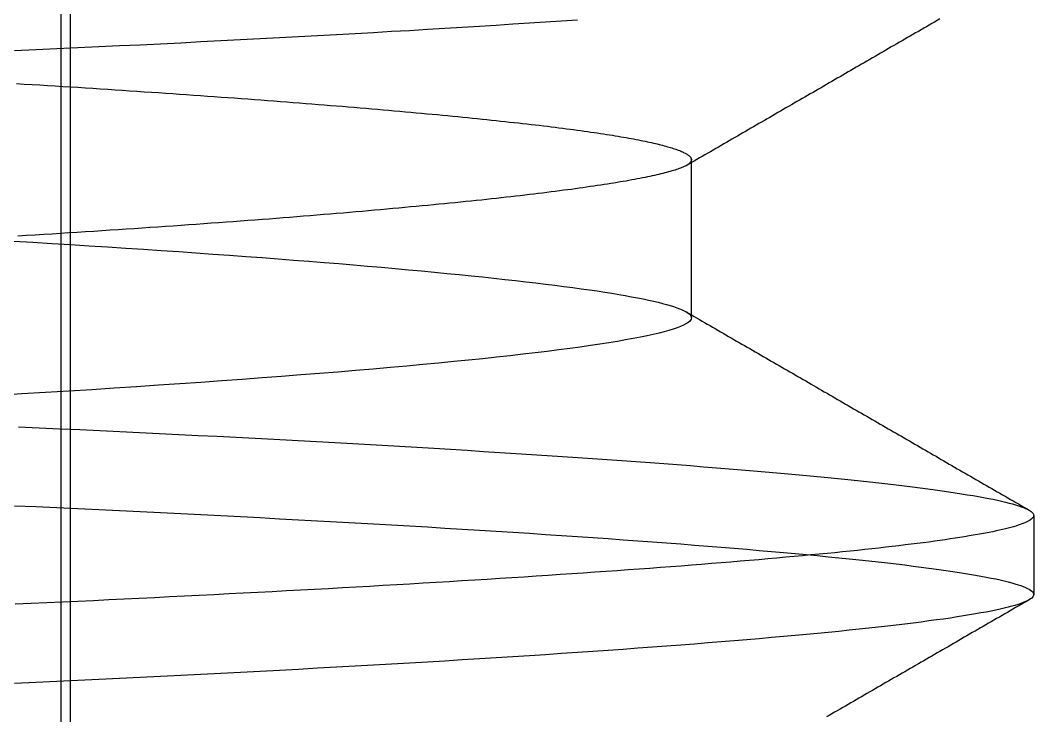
# Model space of a CAD drawing. Header units: millimetres. Extents: x 0 to 36.4, y -3.4 to 62.
# Drawn here: x 34.785 to 35.916, y 57.984 to 58.76 of the extents above; entities that cross this region are included whole.
import ezdxf

# ---------------------------------------------------------------- set-up
doc = ezdxf.new("R2010")
doc.units = ezdxf.units.MM

msp = doc.modelspace()

# ---------------------------------------------------------------- linework, layer by layer
at = {"color": 7, "linetype": 'Continuous'}
for p, q in [((34.8306, 54.7692), (34.8306, 59.8692)), ((34.8406, 59.7992), (34.8406, 52.4992)), ((35.2972, 58.7529), (35.2781, 58.7517)), ((35.3161, 58.7541), (35.2972, 58.7529)), ((35.3347, 58.7553), (35.3161, 58.7541)), ((35.353, 58.7565), (35.3347, 58.7553)), ((35.3711, 58.7576), (35.353, 58.7565)), ((35.389, 58.7588), (35.3711, 58.7576)), ((35.4065, 58.76), (35.389, 58.7588)), ((35.7959, 58.7526), (35.7929, 58.7509)), ((35.7989, 58.7544), (35.7959, 58.7526)), ((35.8019, 58.7561), (35.7989, 58.7544)), ((35.8049, 58.7578), (35.8019, 58.7561)), ((35.808, 58.7596), (35.8049, 58.7578)), ((35.811, 58.7613), (35.808, 58.7596)), ((35.0956, 58.7413), (35.0742, 58.7401)), ((35.1168, 58.7424), (35.0956, 58.7413)), ((35.1378, 58.7436), (35.1168, 58.7424)), ((35.1585, 58.7447), (35.1378, 58.7436)), ((35.179, 58.7459), (35.1585, 58.7447)), ((35.1993, 58.7471), (35.179, 58.7459)), ((35.2194, 58.7482), (35.1993, 58.7471)), ((35.2392, 58.7494), (35.2194, 58.7482)), ((35.2588, 58.7506), (35.2392, 58.7494)), ((35.2781, 58.7517), (35.2588, 58.7506)), ((35.7778, 58.7422), (35.7748, 58.7404)), ((35.7808, 58.7439), (35.7778, 58.7422)), ((35.7838, 58.7456), (35.7808, 58.7439)), ((35.7869, 58.7474), (35.7838, 58.7456)), ((35.7899, 58.7491), (35.7869, 58.7474)), ((35.7929, 58.7509), (35.7899, 58.7491)), ((34.8727, 58.73), (34.8494, 58.7289)), ((34.8958, 58.7311), (34.8727, 58.73)), ((34.9188, 58.7322), (34.8958, 58.7311)), ((34.9416, 58.7333), (34.9188, 58.7322)), ((34.9642, 58.7344), (34.9416, 58.7333)), ((34.9866, 58.7356), (34.9642, 58.7344)), ((35.0088, 58.7367), (34.9866, 58.7356)), ((35.0308, 58.7378), (35.0088, 58.7367)), ((35.0526, 58.739), (35.0308, 58.7378)), ((35.0742, 58.7401), (35.0526, 58.739)), ((35.7567, 58.73), (35.7537, 58.7282)), ((35.7597, 58.7317), (35.7567, 58.73)), ((35.7628, 58.7334), (35.7597, 58.7317)), ((35.7658, 58.7352), (35.7628, 58.7334)), ((35.7688, 58.7369), (35.7658, 58.7352)), ((35.7718, 58.7387), (35.7688, 58.7369)), ((35.7748, 58.7404), (35.7718, 58.7387)), ((34.8023, 58.7267), (34.7785, 58.7256)), ((34.8259, 58.7278), (34.8023, 58.7267)), ((34.8494, 58.7289), (34.8259, 58.7278)), ((35.7387, 58.7195), (35.7356, 58.7178)), ((35.7417, 58.7212), (35.7387, 58.7195)), ((35.7447, 58.723), (35.7417, 58.7212)), ((35.7477, 58.7247), (35.7447, 58.723)), ((35.7507, 58.7265), (35.7477, 58.7247)), ((35.7537, 58.7282), (35.7507, 58.7265)), ((35.7176, 58.7073), (35.7145, 58.7056)), ((35.7206, 58.709), (35.7176, 58.7073)), ((35.7236, 58.7108), (35.7206, 58.709)), ((35.7266, 58.7125), (35.7236, 58.7108)), ((35.7296, 58.7143), (35.7266, 58.7125)), ((35.7326, 58.716), (35.7296, 58.7143)), ((35.7356, 58.7178), (35.7326, 58.716)), ((35.6995, 58.6968), (35.6965, 58.6951)), ((35.7025, 58.6986), (35.6995, 58.6968)), ((35.7055, 58.7003), (35.7025, 58.6986)), ((35.7085, 58.7021), (35.7055, 58.7003)), ((35.7115, 58.7038), (35.7085, 58.7021)), ((35.7145, 58.7056), (35.7115, 58.7038)), ((34.781, 58.6892), (34.7896, 58.6887)), ((34.7896, 58.6887), (34.7983, 58.6882)), ((34.7983, 58.6882), (34.8069, 58.6876)), ((34.8069, 58.6876), (34.8154, 58.6871)), ((34.8154, 58.6871), (34.824, 58.6866)), ((34.824, 58.6866), (34.8325, 58.686)), ((34.8325, 58.686), (34.8409, 58.6855)), ((34.8409, 58.6855), (34.8493, 58.685)), ((34.8493, 58.685), (34.8577, 58.6844)), ((34.8577, 58.6844), (34.866, 58.6839)), ((35.6784, 58.6846), (35.6754, 58.6829)), ((35.6814, 58.6864), (35.6784, 58.6846)), ((35.6844, 58.6881), (35.6814, 58.6864)), ((35.6874, 58.6899), (35.6844, 58.6881)), ((35.6904, 58.6916), (35.6874, 58.6899)), ((35.6935, 58.6934), (35.6904, 58.6916)), ((35.6965, 58.6951), (35.6935, 58.6934)), ((34.866, 58.6839), (34.8743, 58.6834)), ((34.8743, 58.6834), (34.8826, 58.6828)), ((34.8826, 58.6828), (34.8908, 58.6823)), ((34.8908, 58.6823), (34.899, 58.6818)), ((34.899, 58.6818), (34.9071, 58.6812)), ((34.9071, 58.6812), (34.9152, 58.6807)), ((34.9152, 58.6807), (34.9233, 58.6801)), ((34.9233, 58.6801), (34.9313, 58.6796)), ((34.9313, 58.6796), (34.9392, 58.6791)), ((34.9392, 58.6791), (34.9472, 58.6785)), ((34.9472, 58.6785), (34.9551, 58.678)), ((34.9551, 58.678), (34.9629, 58.6774)), ((34.9629, 58.6774), (34.9707, 58.6769)), ((34.9707, 58.6769), (34.9785, 58.6763)), ((34.9785, 58.6763), (34.9862, 58.6758)), ((34.9862, 58.6758), (34.9938, 58.6753)), ((34.9938, 58.6753), (35.0015, 58.6747)), ((35.0015, 58.6747), (35.0091, 58.6742)), ((35.0091, 58.6742), (35.0166, 58.6736)), ((35.0166, 58.6736), (35.0241, 58.6731)), ((35.0241, 58.6731), (35.0315, 58.6725)), ((35.6603, 58.6742), (35.6573, 58.6724)), ((35.6633, 58.6759), (35.6603, 58.6742)), ((35.6663, 58.6777), (35.6633, 58.6759)), ((35.6694, 58.6794), (35.6663, 58.6777)), ((35.6724, 58.6812), (35.6694, 58.6794)), ((35.6754, 58.6829), (35.6724, 58.6812)), ((35.0315, 58.6725), (35.0389, 58.672)), ((35.0389, 58.672), (35.0463, 58.6714)), ((35.0463, 58.6714), (35.0536, 58.6709)), ((35.0536, 58.6709), (35.0609, 58.6704)), ((35.0609, 58.6704), (35.0681, 58.6698)), ((35.0681, 58.6698), (35.0753, 58.6693)), ((35.0753, 58.6693), (35.0824, 58.6687)), ((35.0824, 58.6687), (35.0895, 58.6682)), ((35.0895, 58.6682), (35.0965, 58.6676)), ((35.0965, 58.6676), (35.1035, 58.6671)), ((35.1035, 58.6671), (35.1104, 58.6665)), ((35.1104, 58.6665), (35.1173, 58.666)), ((35.1173, 58.666), (35.1241, 58.6654)), ((35.1241, 58.6654), (35.1309, 58.6649)), ((35.1309, 58.6649), (35.1377, 58.6643)), ((35.1377, 58.6643), (35.1444, 58.6638)), ((35.1444, 58.6638), (35.151, 58.6632)), ((35.151, 58.6632), (35.1576, 58.6627)), ((35.1576, 58.6627), (35.1642, 58.6621)), ((35.1642, 58.6621), (35.1706, 58.6616)), ((35.6392, 58.662), (35.6362, 58.6602)), ((35.6422, 58.6637), (35.6392, 58.662)), ((35.6453, 58.6655), (35.6422, 58.6637)), ((35.6483, 58.6672), (35.6453, 58.6655)), ((35.6513, 58.669), (35.6483, 58.6672)), ((35.6543, 58.6707), (35.6513, 58.669)), ((35.6573, 58.6724), (35.6543, 58.6707)), ((35.1706, 58.6616), (35.1771, 58.661)), ((35.1771, 58.661), (35.1835, 58.6605)), ((35.1835, 58.6605), (35.1898, 58.66)), ((35.1898, 58.66), (35.1961, 58.6594)), ((35.1961, 58.6594), (35.2023, 58.6589)), ((35.2023, 58.6589), (35.2085, 58.6583)), ((35.2085, 58.6583), (35.2147, 58.6578)), ((35.2147, 58.6578), (35.2207, 58.6572)), ((35.2207, 58.6572), (35.2268, 58.6567)), ((35.2268, 58.6567), (35.2328, 58.6561)), ((35.2328, 58.6561), (35.2387, 58.6556)), ((35.2387, 58.6556), (35.2445, 58.655)), ((35.2445, 58.655), (35.2504, 58.6545)), ((35.2504, 58.6545), (35.2561, 58.6539)), ((35.2561, 58.6539), (35.2618, 58.6534)), ((35.2618, 58.6534), (35.2675, 58.6529)), ((35.2675, 58.6529), (35.2731, 58.6523)), ((35.2731, 58.6523), (35.2786, 58.6518)), ((35.2786, 58.6518), (35.2841, 58.6512)), ((35.2841, 58.6512), (35.2895, 58.6507)), ((35.2895, 58.6507), (35.2949, 58.6501)), ((35.6211, 58.6515), (35.6181, 58.6498)), ((35.6242, 58.6533), (35.6211, 58.6515)), ((35.6272, 58.655), (35.6242, 58.6533)), ((35.6302, 58.6568), (35.6272, 58.655)), ((35.6332, 58.6585), (35.6302, 58.6568)), ((35.6362, 58.6602), (35.6332, 58.6585)), ((35.2949, 58.6501), (35.3002, 58.6496)), ((35.3002, 58.6496), (35.3055, 58.649)), ((35.3055, 58.649), (35.3107, 58.6485)), ((35.3107, 58.6485), (35.3158, 58.648)), ((35.3158, 58.648), (35.3209, 58.6474)), ((35.3209, 58.6474), (35.326, 58.6469)), ((35.326, 58.6469), (35.3309, 58.6463)), ((35.3309, 58.6463), (35.3359, 58.6458)), ((35.3359, 58.6458), (35.3407, 58.6453)), ((35.3407, 58.6453), (35.3455, 58.6447)), ((35.3455, 58.6447), (35.3502, 58.6442)), ((35.3502, 58.6442), (35.3549, 58.6437)), ((35.3549, 58.6437), (35.3596, 58.6431)), ((35.3596, 58.6431), (35.3641, 58.6426)), ((35.3641, 58.6426), (35.3686, 58.642)), ((35.3686, 58.642), (35.3731, 58.6415)), ((35.3731, 58.6415), (35.3774, 58.641)), ((35.3774, 58.641), (35.3818, 58.6404)), ((35.3818, 58.6404), (35.386, 58.6399)), ((35.386, 58.6399), (35.3902, 58.6394)), ((35.3902, 58.6394), (35.3944, 58.6388)), ((35.6001, 58.6393), (35.597, 58.6376)), ((35.6031, 58.6411), (35.6001, 58.6393)), ((35.6061, 58.6428), (35.6031, 58.6411)), ((35.6091, 58.6446), (35.6061, 58.6428)), ((35.6121, 58.6463), (35.6091, 58.6446)), ((35.6151, 58.648), (35.6121, 58.6463)), ((35.6181, 58.6498), (35.6151, 58.648)), ((35.3944, 58.6388), (35.3984, 58.6383)), ((35.3984, 58.6383), (35.4024, 58.6378)), ((35.4024, 58.6378), (35.4064, 58.6373)), ((35.4064, 58.6373), (35.4103, 58.6367)), ((35.4103, 58.6367), (35.4141, 58.6362)), ((35.4141, 58.6362), (35.4179, 58.6357)), ((35.4179, 58.6357), (35.4216, 58.6351)), ((35.4216, 58.6351), (35.4252, 58.6346)), ((35.4252, 58.6346), (35.4288, 58.6341)), ((35.4288, 58.6341), (35.4323, 58.6336)), ((35.4323, 58.6336), (35.4357, 58.633)), ((35.4357, 58.633), (35.4391, 58.6325)), ((35.4391, 58.6325), (35.4424, 58.632)), ((35.4424, 58.632), (35.4456, 58.6315)), ((35.4456, 58.6315), (35.4488, 58.631)), ((35.4488, 58.631), (35.4519, 58.6304)), ((35.4519, 58.6304), (35.455, 58.6299)), ((35.455, 58.6299), (35.458, 58.6294)), ((35.458, 58.6294), (35.4609, 58.6289)), ((35.4609, 58.6289), (35.4638, 58.6284)), ((35.4638, 58.6284), (35.4666, 58.6279)), ((35.4666, 58.6279), (35.4693, 58.6274)), ((35.582, 58.6289), (35.579, 58.6271)), ((35.585, 58.6306), (35.582, 58.6289)), ((35.588, 58.6324), (35.585, 58.6306)), ((35.591, 58.6341), (35.588, 58.6324)), ((35.594, 58.6358), (35.591, 58.6341)), ((35.597, 58.6376), (35.594, 58.6358)), ((35.4693, 58.6274), (35.472, 58.6269)), ((35.472, 58.6269), (35.4746, 58.6263)), ((35.4746, 58.6263), (35.4772, 58.6258)), ((35.4772, 58.6258), (35.4797, 58.6253)), ((35.4797, 58.6253), (35.4822, 58.6248)), ((35.4822, 58.6248), (35.4846, 58.6243)), ((35.4846, 58.6243), (35.4869, 58.6238)), ((35.4869, 58.6238), (35.4892, 58.6233)), ((35.4892, 58.6233), (35.4914, 58.6228)), ((35.4914, 58.6228), (35.4936, 58.6223)), ((35.4936, 58.6223), (35.4957, 58.6218)), ((35.4957, 58.6218), (35.4977, 58.6213)), ((35.4977, 58.6213), (35.4997, 58.6208)), ((35.4997, 58.6208), (35.5016, 58.6203)), ((35.5016, 58.6203), (35.5035, 58.6198)), ((35.5035, 58.6198), (35.5053, 58.6193)), ((35.5053, 58.6193), (35.5071, 58.6188)), ((35.5071, 58.6188), (35.5088, 58.6184)), ((35.5088, 58.6184), (35.5104, 58.6179)), ((35.5104, 58.6179), (35.512, 58.6174)), ((35.512, 58.6174), (35.5135, 58.6169)), ((35.5135, 58.6169), (35.515, 58.6164)), ((35.5609, 58.6167), (35.5579, 58.6149)), ((35.5639, 58.6184), (35.5609, 58.6167)), ((35.5669, 58.6202), (35.5639, 58.6184)), ((35.5699, 58.6219), (35.5669, 58.6202)), ((35.5729, 58.6236), (35.5699, 58.6219)), ((35.576, 58.6254), (35.5729, 58.6236)), ((35.579, 58.6271), (35.576, 58.6254)), ((35.515, 58.6164), (35.5164, 58.6159)), ((35.5164, 58.6159), (35.5178, 58.6154)), ((35.5178, 58.6154), (35.5191, 58.615)), ((35.5191, 58.615), (35.5203, 58.6145)), ((35.5203, 58.6145), (35.5215, 58.614)), ((35.5215, 58.614), (35.5226, 58.6135)), ((35.5226, 58.6135), (35.5237, 58.6131)), ((35.5237, 58.6131), (35.5247, 58.6126)), ((35.5247, 58.6126), (35.5257, 58.6121)), ((35.5257, 58.6121), (35.5266, 58.6116)), ((35.5266, 58.6116), (35.5275, 58.6112)), ((35.5275, 58.6112), (35.5283, 58.6107)), ((35.5283, 58.6107), (35.529, 58.6102)), ((35.529, 58.6102), (35.5297, 58.6098)), ((35.5297, 58.6098), (35.5303, 58.6093)), ((35.5303, 58.6093), (35.5309, 58.6089)), ((35.5309, 58.6089), (35.5314, 58.6084)), ((35.5314, 58.6084), (35.5319, 58.6079)), ((35.5319, 58.6079), (35.5323, 58.6075)), ((35.5323, 58.6075), (35.5327, 58.607)), ((35.5327, 58.607), (35.533, 58.6066)), ((35.533, 58.6066), (35.5332, 58.6061)), ((35.5332, 58.6061), (35.5334, 58.6057)), ((35.5334, 58.6057), (35.5336, 58.6052)), ((35.5336, 58.6052), (35.5337, 58.6048)), ((35.5428, 58.6062), (35.5398, 58.6045)), ((35.5458, 58.608), (35.5428, 58.6062)), ((35.5488, 58.6097), (35.5458, 58.608)), ((35.5519, 58.6114), (35.5488, 58.6097)), ((35.5549, 58.6132), (35.5519, 58.6114)), ((35.5579, 58.6149), (35.5549, 58.6132)), ((35.5202, 58.5943), (35.5187, 58.5938)), ((35.5217, 58.5949), (35.5202, 58.5943)), ((35.523, 58.5954), (35.5217, 58.5949)), ((35.5243, 58.5959), (35.523, 58.5954)), ((35.5255, 58.5965), (35.5243, 58.5959)), ((35.5267, 58.597), (35.5255, 58.5965)), ((35.5278, 58.5975), (35.5267, 58.597)), ((35.5308, 58.5992), (35.5278, 58.5975)), ((35.5285, 58.598), (35.5278, 58.5975)), ((35.5292, 58.5984), (35.5285, 58.598)), ((35.5298, 58.5989), (35.5292, 58.5984)), ((35.5304, 58.5994), (35.5298, 58.5989)), ((35.531, 58.5998), (35.5304, 58.5994)), ((35.5338, 58.601), (35.5308, 58.5992)), ((35.5315, 58.6003), (35.531, 58.5998)), ((35.5319, 58.6007), (35.5315, 58.6003)), ((35.5323, 58.6012), (35.5319, 58.6007)), ((35.5327, 58.6016), (35.5323, 58.6012)), ((35.533, 58.6021), (35.5327, 58.6016)), ((35.5333, 58.6025), (35.533, 58.6021)), ((35.5335, 58.603), (35.5333, 58.6025)), ((35.5336, 58.6034), (35.5335, 58.603)), ((35.5337, 58.6039), (35.5336, 58.6034)), ((35.5337, 58.6009), (35.5337, 58.6048)), ((35.5337, 58.6048), (35.5337, 58.6043)), ((35.5337, 58.6043), (35.5337, 58.6039)), ((35.5337, 58.4279), (35.5337, 58.6009)), ((35.5368, 58.6027), (35.5338, 58.601)), ((35.5398, 58.6045), (35.5368, 58.6027)), ((35.4734, 58.5828), (35.4704, 58.5822)), ((35.4763, 58.5834), (35.4734, 58.5828)), ((35.4792, 58.5839), (35.4763, 58.5834)), ((35.482, 58.5845), (35.4792, 58.5839)), ((35.4847, 58.585), (35.482, 58.5845)), ((35.4874, 58.5856), (35.4847, 58.585)), ((35.49, 58.5862), (35.4874, 58.5856)), ((35.4925, 58.5867), (35.49, 58.5862)), ((35.495, 58.5873), (35.4925, 58.5867)), ((35.4973, 58.5878), (35.495, 58.5873)), ((35.4996, 58.5884), (35.4973, 58.5878)), ((35.5019, 58.5889), (35.4996, 58.5884)), ((35.504, 58.5895), (35.5019, 58.5889)), ((35.5061, 58.59), (35.504, 58.5895)), ((35.5082, 58.5906), (35.5061, 58.59)), ((35.5101, 58.5911), (35.5082, 58.5906)), ((35.512, 58.5917), (35.5101, 58.5911)), ((35.5138, 58.5922), (35.512, 58.5917)), ((35.5155, 58.5927), (35.5138, 58.5922)), ((35.5172, 58.5933), (35.5155, 58.5927)), ((35.5187, 58.5938), (35.5172, 58.5933)), ((35.4042, 58.5718), (35.3999, 58.5712)), ((35.4085, 58.5724), (35.4042, 58.5718)), ((35.4127, 58.573), (35.4085, 58.5724)), ((35.4168, 58.5736), (35.4127, 58.573)), ((35.4208, 58.5742), (35.4168, 58.5736)), ((35.4248, 58.5748), (35.4208, 58.5742)), ((35.4287, 58.5753), (35.4248, 58.5748)), ((35.4326, 58.5759), (35.4287, 58.5753)), ((35.4364, 58.5765), (35.4326, 58.5759)), ((35.4401, 58.5771), (35.4364, 58.5765)), ((35.4437, 58.5777), (35.4401, 58.5771)), ((35.4473, 58.5782), (35.4437, 58.5777)), ((35.4508, 58.5788), (35.4473, 58.5782)), ((35.4542, 58.5794), (35.4508, 58.5788)), ((35.4576, 58.58), (35.4542, 58.5794)), ((35.4609, 58.5805), (35.4576, 58.58)), ((35.4641, 58.5811), (35.4609, 58.5805)), ((35.4673, 58.5817), (35.4641, 58.5811)), ((35.4704, 58.5822), (35.4673, 58.5817)), ((35.3052, 58.5599), (35.2995, 58.5593)), ((35.3107, 58.5605), (35.3052, 58.5599)), ((35.3162, 58.5611), (35.3107, 58.5605)), ((35.3217, 58.5617), (35.3162, 58.5611)), ((35.3271, 58.5623), (35.3217, 58.5617)), ((35.3324, 58.5629), (35.3271, 58.5623)), ((35.3376, 58.5635), (35.3324, 58.5629)), ((35.3428, 58.5641), (35.3376, 58.5635)), ((35.3479, 58.5647), (35.3428, 58.5641)), ((35.353, 58.5653), (35.3479, 58.5647)), ((35.358, 58.5659), (35.353, 58.5653)), ((35.3629, 58.5665), (35.358, 58.5659)), ((35.3678, 58.5671), (35.3629, 58.5665)), ((35.3726, 58.5677), (35.3678, 58.5671)), ((35.3773, 58.5683), (35.3726, 58.5677)), ((35.3819, 58.5689), (35.3773, 58.5683)), ((35.3865, 58.5695), (35.3819, 58.5689)), ((35.3911, 58.5701), (35.3865, 58.5695)), ((35.3955, 58.5707), (35.3911, 58.5701)), ((35.3999, 58.5712), (35.3955, 58.5707)), ((35.1939, 58.549), (35.1871, 58.5484)), ((35.2006, 58.5497), (35.1939, 58.549)), ((35.2073, 58.5503), (35.2006, 58.5497)), ((35.2139, 58.5509), (35.2073, 58.5503)), ((35.2204, 58.5515), (35.2139, 58.5509)), ((35.2269, 58.5521), (35.2204, 58.5515)), ((35.2333, 58.5527), (35.2269, 58.5521)), ((35.2396, 58.5533), (35.2333, 58.5527)), ((35.2459, 58.5539), (35.2396, 58.5533)), ((35.2521, 58.5545), (35.2459, 58.5539)), ((35.2582, 58.5551), (35.2521, 58.5545)), ((35.2643, 58.5557), (35.2582, 58.5551)), ((35.2704, 58.5563), (35.2643, 58.5557)), ((35.2763, 58.5569), (35.2704, 58.5563)), ((35.2822, 58.5575), (35.2763, 58.5569)), ((35.288, 58.5581), (35.2822, 58.5575)), ((35.2938, 58.5587), (35.288, 58.5581)), ((35.2995, 58.5593), (35.2938, 58.5587)), ((35.0548, 58.5375), (35.0468, 58.5369)), ((35.0626, 58.5381), (35.0548, 58.5375)), ((35.0704, 58.5387), (35.0626, 58.5381)), ((35.0782, 58.5393), (35.0704, 58.5387)), ((35.0859, 58.5399), (35.0782, 58.5393)), ((35.0935, 58.5405), (35.0859, 58.5399)), ((35.101, 58.5412), (35.0935, 58.5405)), ((35.1086, 58.5418), (35.101, 58.5412)), ((35.116, 58.5424), (35.1086, 58.5418)), ((35.1234, 58.543), (35.116, 58.5424)), ((35.1307, 58.5436), (35.1234, 58.543)), ((35.138, 58.5442), (35.1307, 58.5436)), ((35.1452, 58.5448), (35.138, 58.5442)), ((35.1523, 58.5454), (35.1452, 58.5448)), ((35.1594, 58.546), (35.1523, 58.5454)), ((35.1664, 58.5466), (35.1594, 58.546)), ((35.1734, 58.5472), (35.1664, 58.5466)), ((35.1803, 58.5478), (35.1734, 58.5472)), ((35.1871, 58.5484), (35.1803, 58.5478)), ((34.8943, 58.5261), (34.8853, 58.5255)), ((34.9033, 58.5267), (34.8943, 58.5261)), ((34.9122, 58.5273), (34.9033, 58.5267)), ((34.921, 58.5279), (34.9122, 58.5273)), ((34.9298, 58.5285), (34.921, 58.5279)), ((34.9386, 58.5291), (34.9298, 58.5285)), ((34.9472, 58.5297), (34.9386, 58.5291)), ((34.9558, 58.5303), (34.9472, 58.5297)), ((34.9644, 58.5309), (34.9558, 58.5303)), ((34.9729, 58.5315), (34.9644, 58.5309)), ((34.9814, 58.5321), (34.9729, 58.5315)), ((34.9897, 58.5327), (34.9814, 58.5321)), ((34.9981, 58.5333), (34.9897, 58.5327)), ((35.0063, 58.5339), (34.9981, 58.5333)), ((35.0146, 58.5345), (35.0063, 58.5339)), ((35.0227, 58.5351), (35.0146, 58.5345)), ((35.0308, 58.5357), (35.0227, 58.5351)), ((35.0389, 58.5363), (35.0308, 58.5357)), ((35.0468, 58.5369), (35.0389, 58.5363)), ((34.7921, 58.5196), (34.7825, 58.519)), ((34.8017, 58.5202), (34.7921, 58.5196)), ((34.8112, 58.5208), (34.8017, 58.5202)), ((34.8206, 58.5213), (34.8112, 58.5208)), ((34.83, 58.5219), (34.8206, 58.5213)), ((34.8394, 58.5225), (34.83, 58.5219)), ((34.8487, 58.5231), (34.8394, 58.5225)), ((34.8579, 58.5237), (34.8487, 58.5231)), ((34.8671, 58.5243), (34.8579, 58.5237)), ((34.8762, 58.5249), (34.8671, 58.5243)), ((34.8853, 58.5255), (34.8762, 58.5249)), ((34.7776, 58.5135), (34.799, 58.5122)), ((34.799, 58.5122), (34.8203, 58.5109)), ((34.8203, 58.5109), (34.8413, 58.5096)), ((34.8413, 58.5096), (34.862, 58.5083)), ((34.862, 58.5083), (34.8825, 58.5069)), ((34.8825, 58.5069), (34.9027, 58.5056)), ((34.9027, 58.5056), (34.9227, 58.5043)), ((34.9227, 58.5043), (34.9424, 58.503)), ((34.9424, 58.503), (34.9619, 58.5017)), ((34.9619, 58.5017), (34.981, 58.5003)), ((34.981, 58.5003), (34.9999, 58.499)), ((34.9999, 58.499), (35.0185, 58.4977)), ((35.0185, 58.4977), (35.0368, 58.4963)), ((35.0368, 58.4963), (35.0548, 58.495)), ((35.0548, 58.495), (35.0726, 58.4936)), ((35.0726, 58.4936), (35.09, 58.4923)), ((35.09, 58.4923), (35.1071, 58.4909)), ((35.1071, 58.4909), (35.124, 58.4896)), ((35.124, 58.4896), (35.1405, 58.4883)), ((35.1405, 58.4883), (35.1567, 58.4869)), ((35.1567, 58.4869), (35.1725, 58.4856)), ((35.1725, 58.4856), (35.1881, 58.4842)), ((35.1881, 58.4842), (35.2033, 58.4829)), ((35.2033, 58.4829), (35.2183, 58.4815)), ((35.2183, 58.4815), (35.2328, 58.4802)), ((35.2328, 58.4802), (35.2471, 58.4788)), ((35.2471, 58.4788), (35.261, 58.4775)), ((35.261, 58.4775), (35.2746, 58.4762)), ((35.2746, 58.4762), (35.2879, 58.4748)), ((35.2879, 58.4748), (35.3008, 58.4735)), ((35.3008, 58.4735), (35.3133, 58.4722)), ((35.3133, 58.4722), (35.3256, 58.4708)), ((35.3256, 58.4708), (35.3374, 58.4695)), ((35.3374, 58.4695), (35.349, 58.4682)), ((35.349, 58.4682), (35.3602, 58.4669)), ((35.3602, 58.4669), (35.371, 58.4656)), ((35.371, 58.4656), (35.3815, 58.4642)), ((35.3815, 58.4642), (35.3916, 58.4629)), ((35.3916, 58.4629), (35.4014, 58.4616)), ((35.4014, 58.4616), (35.4109, 58.4603)), ((35.4109, 58.4603), (35.4199, 58.459)), ((35.4199, 58.459), (35.4287, 58.4578)), ((35.4287, 58.4578), (35.437, 58.4565)), ((35.437, 58.4565), (35.4451, 58.4552)), ((35.4451, 58.4552), (35.4527, 58.4539)), ((35.4527, 58.4539), (35.46, 58.4527)), ((35.46, 58.4527), (35.467, 58.4514)), ((35.467, 58.4514), (35.4736, 58.4502)), ((35.4736, 58.4502), (35.4799, 58.4489)), ((35.4799, 58.4489), (35.4858, 58.4477)), ((35.4858, 58.4477), (35.4913, 58.4464)), ((35.4913, 58.4464), (35.4965, 58.4452)), ((35.4965, 58.4452), (35.5014, 58.444)), ((35.5014, 58.444), (35.5059, 58.4428)), ((35.5059, 58.4428), (35.5101, 58.4416)), ((35.5101, 58.4416), (35.5139, 58.4404)), ((35.5139, 58.4404), (35.5174, 58.4392)), ((35.5174, 58.4392), (35.5205, 58.438)), ((35.5205, 58.438), (35.5233, 58.4369)), ((35.5233, 58.4369), (35.5258, 58.4357)), ((35.5258, 58.4357), (35.5279, 58.4346)), ((35.5279, 58.4346), (35.5297, 58.4334)), ((35.5279, 58.4346), (35.528, 58.4345)), ((35.528, 58.4345), (35.5281, 58.4345)), ((35.5281, 58.4345), (35.5281, 58.4344)), ((35.5281, 58.4345), (35.5284, 58.4343)), ((35.5284, 58.4343), (35.5286, 58.4341)), ((35.5286, 58.4341), (35.5288, 58.434)), ((35.5289, 58.434), (35.5288, 58.434)), ((35.5288, 58.434), (35.5289, 58.434)), ((35.5289, 58.434), (35.5291, 58.4339)), ((35.5291, 58.4339), (35.5293, 58.4337)), ((35.5293, 58.4337), (35.5294, 58.4337)), ((35.5294, 58.4337), (35.5295, 58.4336)), ((35.5295, 58.4336), (35.5296, 58.4336)), ((35.5296, 58.4336), (35.5297, 58.4335)), ((35.5297, 58.4335), (35.5298, 58.4335)), ((35.5297, 58.4334), (35.5311, 58.4323)), ((35.5298, 58.4335), (35.5299, 58.4334)), ((35.5299, 58.4334), (35.53, 58.4334)), ((35.53, 58.4334), (35.53, 58.4333)), ((35.53, 58.4334), (35.5303, 58.4332)), ((35.5303, 58.4332), (35.5304, 58.4331)), ((35.5304, 58.4331), (35.5305, 58.4331)), ((35.5305, 58.4331), (35.5305, 58.433)), ((35.5305, 58.4331), (35.5307, 58.433)), ((35.5307, 58.433), (35.5307, 58.4329)), ((35.5307, 58.433), (35.531, 58.4328)), ((35.531, 58.4328), (35.5311, 58.4323)), ((35.5311, 58.4323), (35.5314, 58.4325)), ((35.5311, 58.4323), (35.5323, 58.4312)), ((35.5315, 58.4325), (35.5314, 58.4325)), ((35.5314, 58.4325), (35.5315, 58.4325)), ((35.5315, 58.4325), (35.5316, 58.4324)), ((35.5327, 58.4252), (35.5315, 58.4238)), ((35.5316, 58.4324), (35.5317, 58.4324)), ((35.5317, 58.4324), (35.5317, 58.4323)), ((35.5317, 58.4324), (35.532, 58.4322)), ((35.532, 58.4322), (35.5321, 58.4322)), ((35.5321, 58.4322), (35.5321, 58.4321)), ((35.5321, 58.4321), (35.5322, 58.4321)), ((35.5322, 58.4321), (35.5323, 58.432)), ((35.5323, 58.432), (35.5324, 58.432)), ((35.5323, 58.4312), (35.5331, 58.4301)), ((35.5324, 58.432), (35.5324, 58.4319)), ((35.5324, 58.432), (35.5327, 58.4318)), ((35.5327, 58.4318), (35.5329, 58.4317)), ((35.5335, 58.4265), (35.5327, 58.4252)), ((35.5329, 58.4317), (35.5331, 58.4315)), ((35.5332, 58.4315), (35.5331, 58.4315)), ((35.5331, 58.4315), (35.5332, 58.4315)), ((35.5331, 58.4301), (35.5335, 58.429)), ((35.5332, 58.4315), (35.5333, 58.4314)), ((35.5333, 58.4314), (35.5334, 58.4314)), ((35.5334, 58.4314), (35.5335, 58.4313)), ((35.5335, 58.4313), (35.5336, 58.4313)), ((35.5335, 58.429), (35.5337, 58.4279)), ((35.5337, 58.4279), (35.5335, 58.4265)), ((35.5336, 58.4313), (35.5337, 58.4312)), ((35.5337, 58.4312), (35.5367, 58.4295)), ((35.5367, 58.4295), (35.5396, 58.4278)), ((35.5396, 58.4278), (35.5426, 58.4261)), ((35.5426, 58.4261), (35.5456, 58.4243)), ((35.5456, 58.4243), (35.5485, 58.4226)), ((35.5087, 58.4138), (35.5034, 58.4123)), ((35.5135, 58.4152), (35.5087, 58.4138)), ((35.5178, 58.4167), (35.5135, 58.4152)), ((35.5216, 58.4181), (35.5178, 58.4167)), ((35.5248, 58.4196), (35.5216, 58.4181)), ((35.5276, 58.421), (35.5248, 58.4196)), ((35.5298, 58.4224), (35.5276, 58.421)), ((35.5315, 58.4238), (35.5298, 58.4224)), ((35.5485, 58.4226), (35.5515, 58.4209)), ((35.5515, 58.4209), (35.5545, 58.4192)), ((35.5545, 58.4192), (35.5574, 58.4175)), ((35.5574, 58.4175), (35.5604, 58.4158)), ((35.5604, 58.4158), (35.5634, 58.414)), ((35.5634, 58.414), (35.5663, 58.4123)), ((35.4604, 58.4032), (35.4513, 58.4016)), ((35.4689, 58.4047), (35.4604, 58.4032)), ((35.4769, 58.4062), (35.4689, 58.4047)), ((35.4843, 58.4078), (35.4769, 58.4062)), ((35.4912, 58.4093), (35.4843, 58.4078)), ((35.4976, 58.4108), (35.4912, 58.4093)), ((35.5034, 58.4123), (35.4976, 58.4108)), ((35.5663, 58.4123), (35.5693, 58.4106)), ((35.5693, 58.4106), (35.5723, 58.4089)), ((35.5723, 58.4089), (35.5752, 58.4072)), ((35.5752, 58.4072), (35.5782, 58.4055)), ((35.5782, 58.4055), (35.5812, 58.4037)), ((35.5812, 58.4037), (35.5841, 58.402)), ((35.5841, 58.402), (35.5871, 58.4003)), ((35.373, 58.3904), (35.3596, 58.3888)), ((35.3858, 58.3921), (35.373, 58.3904)), ((35.398, 58.3937), (35.3858, 58.3921)), ((35.4098, 58.3953), (35.398, 58.3937)), ((35.421, 58.3969), (35.4098, 58.3953)), ((35.4316, 58.3984), (35.421, 58.3969)), ((35.4417, 58.4), (35.4316, 58.3984)), ((35.4513, 58.4016), (35.4417, 58.4)), ((35.5871, 58.4003), (35.5901, 58.3986)), ((35.5901, 58.3986), (35.593, 58.3969)), ((35.593, 58.3969), (35.596, 58.3952)), ((35.596, 58.3952), (35.599, 58.3935)), ((35.599, 58.3935), (35.6019, 58.3917)), ((35.6019, 58.3917), (35.6049, 58.39)), ((35.2851, 58.3806), (35.2686, 58.379)), ((35.301, 58.3823), (35.2851, 58.3806)), ((35.3165, 58.3839), (35.301, 58.3823)), ((35.3314, 58.3856), (35.3165, 58.3839)), ((35.3458, 58.3872), (35.3314, 58.3856)), ((35.3596, 58.3888), (35.3458, 58.3872)), ((35.6049, 58.39), (35.6079, 58.3883)), ((35.6079, 58.3883), (35.6108, 58.3866)), ((35.6108, 58.3866), (35.6138, 58.3849)), ((35.6138, 58.3849), (35.6168, 58.3832)), ((35.6168, 58.3832), (35.6197, 58.3814)), ((35.6197, 58.3814), (35.6227, 58.3797)), ((35.6227, 58.3797), (35.6256, 58.378)), ((35.1592, 58.3691), (35.1393, 58.3674)), ((35.1787, 58.3707), (35.1592, 58.3691)), ((35.1977, 58.3724), (35.1787, 58.3707)), ((35.2162, 58.374), (35.1977, 58.3724)), ((35.2342, 58.3757), (35.2162, 58.374)), ((35.2516, 58.3773), (35.2342, 58.3757)), ((35.2686, 58.379), (35.2516, 58.3773)), ((35.6256, 58.378), (35.6286, 58.3763)), ((35.6286, 58.3763), (35.6316, 58.3746)), ((35.6316, 58.3746), (35.6345, 58.3729)), ((35.6345, 58.3729), (35.6375, 58.3711)), ((35.6375, 58.3711), (35.6405, 58.3694)), ((35.6405, 58.3694), (35.6434, 58.3677)), ((35.0098, 58.3575), (34.9867, 58.3558)), ((35.0325, 58.3591), (35.0098, 58.3575)), ((35.0548, 58.3608), (35.0325, 58.3591)), ((35.0766, 58.3624), (35.0548, 58.3608)), ((35.098, 58.3641), (35.0766, 58.3624)), ((35.1189, 58.3657), (35.098, 58.3641)), ((35.1393, 58.3674), (35.1189, 58.3657)), ((35.6434, 58.3677), (35.6464, 58.366)), ((35.6464, 58.366), (35.6494, 58.3643)), ((35.6494, 58.3643), (35.6523, 58.3626)), ((35.6523, 58.3626), (35.6553, 58.3609)), ((35.6553, 58.3609), (35.6583, 58.3591)), ((35.6583, 58.3591), (35.6612, 58.3574)), ((35.6612, 58.3574), (35.6642, 58.3557)), ((34.8393, 58.3461), (34.8133, 58.3445)), ((34.8648, 58.3477), (34.8393, 58.3461)), ((34.89, 58.3493), (34.8648, 58.3477)), ((34.9148, 58.3509), (34.89, 58.3493)), ((34.9392, 58.3526), (34.9148, 58.3509)), ((34.9632, 58.3542), (34.9392, 58.3526)), ((34.9867, 58.3558), (34.9632, 58.3542)), ((35.6642, 58.3557), (35.6672, 58.354)), ((35.6672, 58.354), (35.6701, 58.3523)), ((35.6701, 58.3523), (35.6731, 58.3506)), ((35.6731, 58.3506), (35.6761, 58.3488)), ((35.6761, 58.3488), (35.679, 58.3471)), ((35.679, 58.3471), (35.682, 58.3454)), ((35.682, 58.3454), (35.685, 58.3437)), ((34.787, 58.3429), (34.7604, 58.3413)), ((34.8133, 58.3445), (34.787, 58.3429)), ((35.685, 58.3437), (35.6879, 58.342)), ((35.6879, 58.342), (35.6909, 58.3403)), ((35.6909, 58.3403), (35.6939, 58.3385)), ((35.6939, 58.3385), (35.6968, 58.3368)), ((35.6968, 58.3368), (35.6998, 58.3351)), ((35.6998, 58.3351), (35.7028, 58.3334)), ((35.7028, 58.3334), (35.7057, 58.3317)), ((35.7057, 58.3317), (35.7087, 58.33)), ((35.7087, 58.33), (35.7117, 58.3283)), ((35.7117, 58.3283), (35.7146, 58.3265)), ((35.7146, 58.3265), (35.7176, 58.3248)), ((35.7176, 58.3248), (35.7206, 58.3231)), ((35.7206, 58.3231), (35.7235, 58.3214)), ((35.7235, 58.3214), (35.7265, 58.3197)), ((35.7265, 58.3197), (35.7295, 58.318)), ((35.7295, 58.318), (35.7324, 58.3162)), ((35.7324, 58.3162), (35.7354, 58.3145)), ((35.7354, 58.3145), (35.7384, 58.3128)), ((35.7384, 58.3128), (35.7413, 58.3111)), ((34.7832, 58.3063), (34.8061, 58.3053)), ((34.8061, 58.3053), (34.8288, 58.3042)), ((34.8288, 58.3042), (34.8514, 58.3032)), ((34.8514, 58.3032), (34.8738, 58.3021)), ((34.8738, 58.3021), (34.896, 58.301)), ((34.896, 58.301), (34.9181, 58.3)), ((34.9181, 58.3), (34.94, 58.2989)), ((35.7413, 58.3111), (35.7443, 58.3094)), ((35.7443, 58.3094), (35.7473, 58.3077)), ((35.7473, 58.3077), (35.7502, 58.306)), ((35.7502, 58.306), (35.7532, 58.3042)), ((35.7532, 58.3042), (35.7562, 58.3025)), ((35.7562, 58.3025), (35.7591, 58.3008)), ((35.7591, 58.3008), (35.7621, 58.2991)), ((34.94, 58.2989), (34.9618, 58.2978)), ((34.9618, 58.2978), (34.9834, 58.2967)), ((34.9834, 58.2967), (35.0048, 58.2957)), ((35.0048, 58.2957), (35.026, 58.2946)), ((35.026, 58.2946), (35.047, 58.2935)), ((35.047, 58.2935), (35.0678, 58.2924)), ((35.0678, 58.2924), (35.0885, 58.2913)), ((35.0885, 58.2913), (35.109, 58.2902)), ((35.109, 58.2902), (35.1292, 58.289)), ((35.1292, 58.289), (35.1493, 58.2879)), ((35.7621, 58.2991), (35.7651, 58.2974)), ((35.7651, 58.2974), (35.768, 58.2957)), ((35.768, 58.2957), (35.771, 58.2939)), ((35.771, 58.2939), (35.774, 58.2922)), ((35.774, 58.2922), (35.7769, 58.2905)), ((35.7769, 58.2905), (35.7799, 58.2888)), ((35.7799, 58.2888), (35.7829, 58.2871)), ((35.1493, 58.2879), (35.1691, 58.2868)), ((35.1691, 58.2868), (35.1887, 58.2857)), ((35.1887, 58.2857), (35.2082, 58.2846)), ((35.2082, 58.2846), (35.2274, 58.2835)), ((35.2274, 58.2835), (35.2464, 58.2823)), ((35.2464, 58.2823), (35.2651, 58.2812)), ((35.2651, 58.2812), (35.2837, 58.2801)), ((35.2837, 58.2801), (35.302, 58.2789)), ((35.302, 58.2789), (35.3201, 58.2778)), ((35.3201, 58.2778), (35.3379, 58.2767)), ((35.7829, 58.2871), (35.7858, 58.2854)), ((35.7858, 58.2854), (35.7888, 58.2836)), ((35.7888, 58.2836), (35.7918, 58.2819)), ((35.7918, 58.2819), (35.7947, 58.2802)), ((35.7947, 58.2802), (35.7977, 58.2785)), ((35.7977, 58.2785), (35.8006, 58.2768)), ((35.3379, 58.2767), (35.3555, 58.2755)), ((35.3555, 58.2755), (35.3729, 58.2744)), ((35.3729, 58.2744), (35.39, 58.2732)), ((35.39, 58.2732), (35.4069, 58.2721)), ((35.4069, 58.2721), (35.4235, 58.271)), ((35.4235, 58.271), (35.4399, 58.2698)), ((35.4399, 58.2698), (35.4561, 58.2687)), ((35.4561, 58.2687), (35.4719, 58.2675)), ((35.4719, 58.2675), (35.4876, 58.2664)), ((35.4876, 58.2664), (35.5029, 58.2652)), ((35.8006, 58.2768), (35.8036, 58.2751)), ((35.8036, 58.2751), (35.8066, 58.2734)), ((35.8066, 58.2734), (35.8095, 58.2716)), ((35.8095, 58.2716), (35.8125, 58.2699)), ((35.8125, 58.2699), (35.8155, 58.2682)), ((35.8155, 58.2682), (35.8184, 58.2665)), ((35.8184, 58.2665), (35.8214, 58.2648)), ((35.5029, 58.2652), (35.518, 58.2641)), ((35.518, 58.2641), (35.5328, 58.263)), ((35.5328, 58.263), (35.5474, 58.2618)), ((35.5474, 58.2618), (35.5617, 58.2607)), ((35.5617, 58.2607), (35.5757, 58.2595)), ((35.5757, 58.2595), (35.5895, 58.2584)), ((35.5895, 58.2584), (35.603, 58.2572)), ((35.603, 58.2572), (35.6162, 58.2561)), ((35.6162, 58.2561), (35.6291, 58.255)), ((35.6291, 58.255), (35.6418, 58.2538)), ((35.8214, 58.2648), (35.8244, 58.2631)), ((35.8244, 58.2631), (35.8273, 58.2613)), ((35.8273, 58.2613), (35.8303, 58.2596)), ((35.8303, 58.2596), (35.8333, 58.2579)), ((35.8333, 58.2579), (35.8362, 58.2562)), ((35.8362, 58.2562), (35.8392, 58.2545)), ((35.6418, 58.2538), (35.6541, 58.2527)), ((35.6541, 58.2527), (35.6662, 58.2516)), ((35.6662, 58.2516), (35.678, 58.2504)), ((35.678, 58.2504), (35.6896, 58.2493)), ((35.6896, 58.2493), (35.7008, 58.2482)), ((35.7008, 58.2482), (35.7118, 58.2471)), ((35.7118, 58.2471), (35.7224, 58.2459)), ((35.7224, 58.2459), (35.7328, 58.2448)), ((35.7328, 58.2448), (35.7429, 58.2437)), ((35.7429, 58.2437), (35.7527, 58.2426)), ((35.8392, 58.2545), (35.8422, 58.2528)), ((35.8422, 58.2528), (35.8451, 58.2511)), ((35.8451, 58.2511), (35.8481, 58.2493)), ((35.8481, 58.2493), (35.8511, 58.2476)), ((35.8511, 58.2476), (35.854, 58.2459)), ((35.854, 58.2459), (35.857, 58.2442)), ((35.857, 58.2442), (35.86, 58.2425)), ((35.7527, 58.2426), (35.7623, 58.2415)), ((35.7623, 58.2415), (35.7715, 58.2404)), ((35.7715, 58.2404), (35.7804, 58.2393)), ((35.7804, 58.2393), (35.7891, 58.2382)), ((35.7891, 58.2382), (35.7975, 58.2371)), ((35.7975, 58.2371), (35.8055, 58.236)), ((35.8055, 58.236), (35.8133, 58.2349)), ((35.8133, 58.2349), (35.8208, 58.2338)), ((35.8208, 58.2338), (35.828, 58.2328)), ((35.828, 58.2328), (35.8349, 58.2317)), ((35.86, 58.2425), (35.8629, 58.2408)), ((35.8629, 58.2408), (35.8659, 58.239)), ((35.8659, 58.239), (35.8689, 58.2373)), ((35.8689, 58.2373), (35.8718, 58.2356)), ((35.8718, 58.2356), (35.8748, 58.2339)), ((35.8748, 58.2339), (35.8778, 58.2322)), ((35.8778, 58.2322), (35.8807, 58.2305)), ((35.8349, 58.2317), (35.8415, 58.2306)), ((35.8415, 58.2306), (35.8479, 58.2296)), ((35.8479, 58.2296), (35.8539, 58.2285)), ((35.8539, 58.2285), (35.8597, 58.2275)), ((35.8597, 58.2275), (35.8651, 58.2264)), ((35.8651, 58.2264), (35.8703, 58.2254)), ((35.8703, 58.2254), (35.8752, 58.2243)), ((35.8752, 58.2243), (35.8798, 58.2233)), ((35.8798, 58.2233), (35.8841, 58.2223)), ((35.8807, 58.2305), (35.8837, 58.2288)), ((35.8837, 58.2288), (35.8867, 58.227)), ((35.8841, 58.2223), (35.8882, 58.2213)), ((35.8867, 58.227), (35.8896, 58.2253)), ((35.8882, 58.2213), (35.8919, 58.2202)), ((35.8896, 58.2253), (35.8926, 58.2236)), ((35.8926, 58.2236), (35.8956, 58.2219)), ((35.8956, 58.2219), (35.8985, 58.2202)), ((34.7785, 58.2183), (34.8023, 58.2173)), ((34.8023, 58.2173), (34.8259, 58.2162)), ((34.8259, 58.2162), (34.8494, 58.2151)), ((34.8494, 58.2151), (34.8727, 58.214)), ((34.8727, 58.214), (34.8958, 58.2129)), ((34.8958, 58.2129), (34.9188, 58.2118)), ((34.9188, 58.2118), (34.9416, 58.2106)), ((34.9416, 58.2106), (34.9642, 58.2095)), ((34.9642, 58.2095), (34.9866, 58.2084)), ((35.8919, 58.2202), (35.8954, 58.2192)), ((35.8954, 58.2192), (35.8986, 58.2182)), ((35.8985, 58.2202), (35.9015, 58.2185)), ((35.8986, 58.2182), (35.9015, 58.2172)), ((35.9015, 58.2185), (35.9045, 58.2167)), ((35.9015, 58.2172), (35.9041, 58.2162)), ((35.9041, 58.2162), (35.9065, 58.2153)), ((35.9045, 58.2167), (35.9074, 58.215)), ((35.9065, 58.2153), (35.9086, 58.2143)), ((35.9074, 58.215), (35.9104, 58.2133)), ((35.9086, 58.2143), (35.9104, 58.2133)), ((35.9104, 58.2133), (35.9116, 58.2126)), ((35.9116, 58.2126), (35.9127, 58.2118)), ((35.9127, 58.2118), (35.9135, 58.2111)), ((35.9135, 58.2111), (35.9143, 58.2104)), ((35.9143, 58.2104), (35.9148, 58.2096)), ((35.9148, 58.2096), (35.9152, 58.2089)), ((34.9866, 58.2084), (35.0088, 58.2073)), ((35.0088, 58.2073), (35.0308, 58.2061)), ((35.0308, 58.2061), (35.0526, 58.205)), ((35.0526, 58.205), (35.0742, 58.2038)), ((35.0742, 58.2038), (35.0956, 58.2027)), ((35.0956, 58.2027), (35.1168, 58.2015)), ((35.1168, 58.2015), (35.1378, 58.2004)), ((35.1378, 58.2004), (35.1585, 58.1992)), ((35.1585, 58.1992), (35.179, 58.1981)), ((35.9045, 58.1987), (35.9025, 58.1979)), ((35.9063, 58.1994), (35.9045, 58.1987)), ((35.9079, 58.2002), (35.9063, 58.1994)), ((35.9094, 58.2009), (35.9079, 58.2002)), ((35.9107, 58.2017), (35.9094, 58.2009)), ((35.9119, 58.2024), (35.9107, 58.2017)), ((35.9129, 58.2032), (35.9119, 58.2024)), ((35.9138, 58.2039), (35.9129, 58.2032)), ((35.9144, 58.2046), (35.9138, 58.2039)), ((35.915, 58.2053), (35.9144, 58.2046)), ((35.9153, 58.2061), (35.915, 58.2053)), ((35.9152, 58.2089), (35.9155, 58.2082)), ((35.9155, 58.2068), (35.9153, 58.2061)), ((35.9155, 58.2082), (35.9156, 58.2075)), ((35.9156, 58.2075), (35.9155, 58.2068)), ((35.9156, 58.2075), (35.9156, 58.1192)), ((35.179, 58.1981), (35.1993, 58.1969)), ((35.1993, 58.1969), (35.2194, 58.1957)), ((35.2194, 58.1957), (35.2392, 58.1946)), ((35.2392, 58.1946), (35.2588, 58.1934)), ((35.2588, 58.1934), (35.2781, 58.1922)), ((35.2781, 58.1922), (35.2972, 58.191)), ((35.2972, 58.191), (35.3161, 58.1899)), ((35.3161, 58.1899), (35.3347, 58.1887)), ((35.3347, 58.1887), (35.353, 58.1875)), ((35.353, 58.1875), (35.3711, 58.1863)), ((35.8574, 58.1869), (35.8529, 58.1861)), ((35.8617, 58.1877), (35.8574, 58.1869)), ((35.8659, 58.1885), (35.8617, 58.1877)), ((35.8698, 58.1893), (35.8659, 58.1885)), ((35.8737, 58.1901), (35.8698, 58.1893)), ((35.8773, 58.1909), (35.8737, 58.1901)), ((35.8808, 58.1917), (35.8773, 58.1909)), ((35.8841, 58.1925), (35.8808, 58.1917)), ((35.8872, 58.1933), (35.8841, 58.1925)), ((35.8902, 58.1941), (35.8872, 58.1933)), ((35.893, 58.1948), (35.8902, 58.1941)), ((35.8956, 58.1956), (35.893, 58.1948)), ((35.8981, 58.1964), (35.8956, 58.1956)), ((35.9004, 58.1972), (35.8981, 58.1964)), ((35.9025, 58.1979), (35.9004, 58.1972)), ((35.3711, 58.1863), (35.389, 58.1851)), ((35.389, 58.1851), (35.4065, 58.1839)), ((35.4065, 58.1839), (35.4238, 58.1827)), ((35.4238, 58.1827), (35.4408, 58.1816)), ((35.4408, 58.1816), (35.4576, 58.1804)), ((35.4576, 58.1804), (35.474, 58.1792)), ((35.474, 58.1792), (35.4902, 58.178)), ((35.4902, 58.178), (35.5061, 58.1768)), ((35.5061, 58.1768), (35.5218, 58.1756)), ((35.5218, 58.1756), (35.5371, 58.1744)), ((35.7857, 58.1762), (35.7789, 58.1753)), ((35.7922, 58.177), (35.7857, 58.1762)), ((35.7986, 58.1778), (35.7922, 58.177)), ((35.8048, 58.1787), (35.7986, 58.1778)), ((35.8108, 58.1795), (35.8048, 58.1787)), ((35.8167, 58.1803), (35.8108, 58.1795)), ((35.8224, 58.1812), (35.8167, 58.1803)), ((35.8279, 58.182), (35.8224, 58.1812)), ((35.8332, 58.1828), (35.8279, 58.182)), ((35.8384, 58.1836), (35.8332, 58.1828)), ((35.8434, 58.1845), (35.8384, 58.1836)), ((35.8482, 58.1853), (35.8434, 58.1845)), ((35.8529, 58.1861), (35.8482, 58.1853)), ((35.5371, 58.1744), (35.5522, 58.1732)), ((35.5522, 58.1732), (35.5669, 58.1721)), ((35.5669, 58.1721), (35.5814, 58.1709)), ((35.5814, 58.1709), (35.5956, 58.1697)), ((35.5956, 58.1697), (35.6095, 58.1685)), ((35.6095, 58.1685), (35.623, 58.1673)), ((35.623, 58.1673), (35.6363, 58.1661)), ((35.6363, 58.1661), (35.6493, 58.165)), ((35.6493, 58.165), (35.662, 58.1638)), ((35.685, 58.165), (35.6761, 58.1642)), ((35.6938, 58.1659), (35.685, 58.165)), ((35.7024, 58.1668), (35.6938, 58.1659)), ((35.7108, 58.1676), (35.7024, 58.1668)), ((35.719, 58.1685), (35.7108, 58.1676)), ((35.7271, 58.1693), (35.719, 58.1685)), ((35.735, 58.1702), (35.7271, 58.1693)), ((35.7428, 58.1711), (35.735, 58.1702)), ((35.7504, 58.1719), (35.7428, 58.1711)), ((35.7578, 58.1728), (35.7504, 58.1719)), ((35.765, 58.1736), (35.7578, 58.1728)), ((35.7721, 58.1745), (35.765, 58.1736)), ((35.7789, 58.1753), (35.7721, 58.1745)), ((35.5561, 58.1537), (35.545, 58.1528)), ((35.5669, 58.1545), (35.5561, 58.1537)), ((35.5777, 58.1554), (35.5669, 58.1545)), ((35.5883, 58.1563), (35.5777, 58.1554)), ((35.5987, 58.1572), (35.5883, 58.1563)), ((35.6089, 58.158), (35.5987, 58.1572)), ((35.619, 58.1589), (35.6089, 58.158)), ((35.6289, 58.1598), (35.619, 58.1589)), ((35.6387, 58.1607), (35.6289, 58.1598)), ((35.6483, 58.1615), (35.6387, 58.1607)), ((35.6577, 58.1624), (35.6483, 58.1615)), ((35.667, 58.1633), (35.6577, 58.1624)), ((35.662, 58.1638), (35.6744, 58.1626)), ((35.6761, 58.1642), (35.667, 58.1633)), ((35.6744, 58.1626), (35.6864, 58.1614)), ((35.6864, 58.1614), (35.6982, 58.1603)), ((35.6982, 58.1603), (35.7096, 58.1591)), ((35.7096, 58.1591), (35.7208, 58.1579)), ((35.7208, 58.1579), (35.7316, 58.1568)), ((35.7316, 58.1568), (35.7421, 58.1556)), ((35.7421, 58.1556), (35.7524, 58.1545)), ((35.7524, 58.1545), (35.7623, 58.1533)), ((35.7623, 58.1533), (35.7719, 58.1522)), ((35.4002, 58.1422), (35.3872, 58.1414)), ((35.4131, 58.1431), (35.4002, 58.1422)), ((35.4259, 58.144), (35.4131, 58.1431)), ((35.4385, 58.1449), (35.4259, 58.144)), ((35.4509, 58.1457), (35.4385, 58.1449)), ((35.4632, 58.1466), (35.4509, 58.1457)), ((35.4754, 58.1475), (35.4632, 58.1466)), ((35.4874, 58.1484), (35.4754, 58.1475)), ((35.4992, 58.1493), (35.4874, 58.1484)), ((35.5109, 58.1501), (35.4992, 58.1493)), ((35.5224, 58.151), (35.5109, 58.1501)), ((35.5338, 58.1519), (35.5224, 58.151)), ((35.545, 58.1528), (35.5338, 58.1519)), ((35.7719, 58.1522), (35.7811, 58.151)), ((35.7811, 58.151), (35.7901, 58.1499)), ((35.7901, 58.1499), (35.7987, 58.1487)), ((35.7987, 58.1487), (35.8071, 58.1476)), ((35.8071, 58.1476), (35.8151, 58.1465)), ((35.8151, 58.1465), (35.8228, 58.1454)), ((35.8228, 58.1454), (35.8302, 58.1442)), ((35.8302, 58.1442), (35.8373, 58.1431)), ((35.8373, 58.1431), (35.8441, 58.142)), ((35.8441, 58.142), (35.8505, 58.1409)), ((35.2198, 58.1309), (35.205, 58.13)), ((35.2345, 58.1318), (35.2198, 58.1309)), ((35.2491, 58.1326), (35.2345, 58.1318)), ((35.2635, 58.1335), (35.2491, 58.1326)), ((35.2778, 58.1344), (35.2635, 58.1335)), ((35.292, 58.1352), (35.2778, 58.1344)), ((35.306, 58.1361), (35.292, 58.1352)), ((35.3199, 58.137), (35.306, 58.1361)), ((35.3336, 58.1378), (35.3199, 58.137)), ((35.3472, 58.1387), (35.3336, 58.1378)), ((35.3607, 58.1396), (35.3472, 58.1387)), ((35.374, 58.1405), (35.3607, 58.1396)), ((35.3872, 58.1414), (35.374, 58.1405)), ((35.8505, 58.1409), (35.8567, 58.1398)), ((35.8567, 58.1398), (35.8625, 58.1387)), ((35.8625, 58.1387), (35.868, 58.1376)), ((35.868, 58.1376), (35.8732, 58.1366)), ((35.8732, 58.1366), (35.8781, 58.1355)), ((35.8781, 58.1355), (35.8827, 58.1344)), ((35.8827, 58.1344), (35.887, 58.1334)), ((35.887, 58.1334), (35.891, 58.1323)), ((35.891, 58.1323), (35.8947, 58.1313)), ((35.8947, 58.1313), (35.8981, 58.1302)), ((35.0176, 58.1198), (35.0013, 58.119)), ((35.0339, 58.1206), (35.0176, 58.1198)), ((35.05, 58.1215), (35.0339, 58.1206)), ((35.0661, 58.1223), (35.05, 58.1215)), ((35.082, 58.1232), (35.0661, 58.1223)), ((35.0978, 58.124), (35.082, 58.1232)), ((35.1134, 58.1249), (35.0978, 58.124)), ((35.129, 58.1257), (35.1134, 58.1249)), ((35.1444, 58.1266), (35.129, 58.1257)), ((35.1598, 58.1274), (35.1444, 58.1266)), ((35.175, 58.1283), (35.1598, 58.1274)), ((35.19, 58.1292), (35.175, 58.1283)), ((35.205, 58.13), (35.19, 58.1292)), ((35.8981, 58.1302), (35.9011, 58.1292)), ((35.9011, 58.1292), (35.9039, 58.1281)), ((35.9039, 58.1281), (35.9064, 58.1271)), ((35.9064, 58.1271), (35.9086, 58.1261)), ((35.9086, 58.1261), (35.9104, 58.1251)), ((35.9104, 58.1251), (35.912, 58.1241)), ((35.912, 58.1241), (35.9133, 58.1231)), ((35.9133, 58.1231), (35.9143, 58.1221)), ((35.9143, 58.1221), (35.915, 58.1211)), ((35.915, 58.1211), (35.9155, 58.1202)), ((35.9155, 58.1202), (35.9156, 58.1192)), ((35.9156, 58.1192), (35.9155, 58.1182)), ((34.7971, 58.1091), (34.7795, 58.1083)), ((34.8146, 58.1099), (34.7971, 58.1091)), ((34.8321, 58.1107), (34.8146, 58.1099)), ((34.8494, 58.1115), (34.8321, 58.1107)), ((34.8667, 58.1123), (34.8494, 58.1115)), ((34.8839, 58.1132), (34.8667, 58.1123)), ((34.9009, 58.114), (34.8839, 58.1132)), ((34.9179, 58.1148), (34.9009, 58.114)), ((34.9348, 58.1156), (34.9179, 58.1148)), ((34.9516, 58.1165), (34.9348, 58.1156)), ((34.9682, 58.1173), (34.9516, 58.1165)), ((34.9848, 58.1181), (34.9682, 58.1173)), ((35.0013, 58.119), (34.9848, 58.1181)), ((35.8981, 58.1082), (35.8947, 58.1071)), ((35.9011, 58.1092), (35.8981, 58.1082)), ((35.9014, 58.108), (35.8983, 58.1063)), ((35.9039, 58.1103), (35.9011, 58.1092)), ((35.9044, 58.1098), (35.9014, 58.108)), ((35.9064, 58.1113), (35.9039, 58.1103)), ((35.9074, 58.1115), (35.9044, 58.1098)), ((35.9086, 58.1123), (35.9064, 58.1113)), ((35.9104, 58.1133), (35.9074, 58.1115)), ((35.9104, 58.1133), (35.9086, 58.1123)), ((35.912, 58.1143), (35.9104, 58.1133)), ((35.9133, 58.1153), (35.912, 58.1143)), ((35.9143, 58.1163), (35.9133, 58.1153)), ((35.915, 58.1173), (35.9143, 58.1163)), ((35.9155, 58.1182), (35.915, 58.1173)), ((35.8441, 58.0964), (35.8373, 58.0953)), ((35.8505, 58.0975), (35.8441, 58.0964)), ((35.8567, 58.0986), (35.8505, 58.0975)), ((35.8625, 58.0997), (35.8567, 58.0986)), ((35.868, 58.1008), (35.8625, 58.0997)), ((35.8732, 58.1018), (35.868, 58.1008)), ((35.8781, 58.1029), (35.8732, 58.1018)), ((35.8827, 58.104), (35.8781, 58.1029)), ((35.8833, 58.0976), (35.8803, 58.0959)), ((35.887, 58.105), (35.8827, 58.104)), ((35.8863, 58.0993), (35.8833, 58.0976)), ((35.8893, 58.1011), (35.8863, 58.0993)), ((35.891, 58.1061), (35.887, 58.105)), ((35.8923, 58.1028), (35.8893, 58.1011)), ((35.8947, 58.1071), (35.891, 58.1061)), ((35.8953, 58.1046), (35.8923, 58.1028)), ((35.8983, 58.1063), (35.8953, 58.1046)), ((35.7623, 58.0851), (35.7524, 58.0839)), ((35.7719, 58.0862), (35.7623, 58.0851)), ((35.7811, 58.0874), (35.7719, 58.0862)), ((35.7901, 58.0885), (35.7811, 58.0874)), ((35.7987, 58.0897), (35.7901, 58.0885)), ((35.8071, 58.0908), (35.7987, 58.0897)), ((35.8151, 58.0919), (35.8071, 58.0908)), ((35.8228, 58.093), (35.8151, 58.0919)), ((35.8302, 58.0942), (35.8228, 58.093)), ((35.8373, 58.0953), (35.8302, 58.0942)), ((35.8622, 58.0854), (35.8592, 58.0837)), ((35.8652, 58.0871), (35.8622, 58.0854)), ((35.8682, 58.0889), (35.8652, 58.0871)), ((35.8712, 58.0906), (35.8682, 58.0889)), ((35.8742, 58.0924), (35.8712, 58.0906)), ((35.8773, 58.0941), (35.8742, 58.0924)), ((35.8803, 58.0959), (35.8773, 58.0941)), ((35.662, 58.0746), (35.6493, 58.0734)), ((35.6744, 58.0758), (35.662, 58.0746)), ((35.6864, 58.077), (35.6744, 58.0758)), ((35.6982, 58.0781), (35.6864, 58.077)), ((35.7096, 58.0793), (35.6982, 58.0781)), ((35.7208, 58.0805), (35.7096, 58.0793)), ((35.7316, 58.0816), (35.7208, 58.0805)), ((35.7421, 58.0828), (35.7316, 58.0816)), ((35.7524, 58.0839), (35.7421, 58.0828)), ((35.8441, 58.0749), (35.8411, 58.0732)), ((35.8471, 58.0767), (35.8441, 58.0749)), ((35.8501, 58.0784), (35.8471, 58.0767)), ((35.8531, 58.0802), (35.8501, 58.0784)), ((35.8562, 58.0819), (35.8531, 58.0802)), ((35.8592, 58.0837), (35.8562, 58.0819)), ((35.5218, 58.0628), (35.5061, 58.0616)), ((35.5371, 58.064), (35.5218, 58.0628)), ((35.5522, 58.0652), (35.5371, 58.064)), ((35.5669, 58.0663), (35.5522, 58.0652)), ((35.5814, 58.0675), (35.5669, 58.0663)), ((35.5956, 58.0687), (35.5814, 58.0675)), ((35.6095, 58.0699), (35.5956, 58.0687)), ((35.623, 58.0711), (35.6095, 58.0699)), ((35.6363, 58.0723), (35.623, 58.0711)), ((35.6493, 58.0734), (35.6363, 58.0723)), ((35.823, 58.0627), (35.82, 58.061)), ((35.826, 58.0645), (35.823, 58.0627)), ((35.829, 58.0662), (35.826, 58.0645)), ((35.8321, 58.068), (35.829, 58.0662)), ((35.8351, 58.0697), (35.8321, 58.068)), ((35.8381, 58.0715), (35.8351, 58.0697)), ((35.8411, 58.0732), (35.8381, 58.0715)), ((35.3711, 58.0521), (35.353, 58.0509)), ((35.389, 58.0533), (35.3711, 58.0521)), ((35.4065, 58.0545), (35.389, 58.0533)), ((35.4238, 58.0556), (35.4065, 58.0545)), ((35.4408, 58.0568), (35.4238, 58.0556)), ((35.4576, 58.058), (35.4408, 58.0568)), ((35.474, 58.0592), (35.4576, 58.058)), ((35.4902, 58.0604), (35.474, 58.0592)), ((35.5061, 58.0616), (35.4902, 58.0604)), ((35.8049, 58.0523), (35.8019, 58.0505)), ((35.808, 58.054), (35.8049, 58.0523)), ((35.811, 58.0558), (35.808, 58.054)), ((35.814, 58.0575), (35.811, 58.0558)), ((35.817, 58.0593), (35.814, 58.0575)), ((35.82, 58.061), (35.817, 58.0593)), ((35.179, 58.0403), (35.1585, 58.0392)), ((35.1993, 58.0415), (35.179, 58.0403)), ((35.2194, 58.0427), (35.1993, 58.0415)), ((35.2392, 58.0438), (35.2194, 58.0427)), ((35.2588, 58.045), (35.2392, 58.0438)), ((35.2781, 58.0462), (35.2588, 58.045)), ((35.2972, 58.0474), (35.2781, 58.0462)), ((35.3161, 58.0485), (35.2972, 58.0474)), ((35.3347, 58.0497), (35.3161, 58.0485)), ((35.353, 58.0509), (35.3347, 58.0497)), ((35.7838, 58.0401), (35.7808, 58.0383)), ((35.7869, 58.0418), (35.7838, 58.0401)), ((35.7899, 58.0436), (35.7869, 58.0418)), ((35.7929, 58.0453), (35.7899, 58.0436)), ((35.7959, 58.0471), (35.7929, 58.0453)), ((35.7989, 58.0488), (35.7959, 58.0471)), ((35.8019, 58.0505), (35.7989, 58.0488)), ((34.9642, 58.0289), (34.9416, 58.0278)), ((34.9866, 58.03), (34.9642, 58.0289)), ((35.0088, 58.0311), (34.9866, 58.03)), ((35.0308, 58.0323), (35.0088, 58.0311)), ((35.0526, 58.0334), (35.0308, 58.0323)), ((35.0742, 58.0346), (35.0526, 58.0334)), ((35.0956, 58.0357), (35.0742, 58.0346)), ((35.1168, 58.0369), (35.0956, 58.0357)), ((35.1378, 58.038), (35.1168, 58.0369)), ((35.1585, 58.0392), (35.1378, 58.038)), ((35.7658, 58.0296), (35.7628, 58.0279)), ((35.7688, 58.0314), (35.7658, 58.0296)), ((35.7718, 58.0331), (35.7688, 58.0314)), ((35.7748, 58.0349), (35.7718, 58.0331)), ((35.7778, 58.0366), (35.7748, 58.0349)), ((35.7808, 58.0383), (35.7778, 58.0366)), ((34.8023, 58.0211), (34.7785, 58.02)), ((34.8259, 58.0222), (34.8023, 58.0211)), ((34.8494, 58.0233), (34.8259, 58.0222)), ((34.8727, 58.0244), (34.8494, 58.0233)), ((34.8958, 58.0255), (34.8727, 58.0244)), ((34.9188, 58.0266), (34.8958, 58.0255)), ((34.9416, 58.0278), (34.9188, 58.0266)), ((35.7447, 58.0174), (35.7417, 58.0157)), ((35.7477, 58.0192), (35.7447, 58.0174)), ((35.7507, 58.0209), (35.7477, 58.0192)), ((35.7537, 58.0227), (35.7507, 58.0209)), ((35.7567, 58.0244), (35.7537, 58.0227)), ((35.7597, 58.0261), (35.7567, 58.0244)), ((35.7628, 58.0279), (35.7597, 58.0261)), ((35.7266, 58.007), (35.7236, 58.0052)), ((35.7296, 58.0087), (35.7266, 58.007)), ((35.7326, 58.0105), (35.7296, 58.0087)), ((35.7356, 58.0122), (35.7326, 58.0105)), ((35.7387, 58.0139), (35.7356, 58.0122)), ((35.7417, 58.0157), (35.7387, 58.0139)), ((35.7055, 57.9948), (35.7025, 57.993)), ((35.7085, 57.9965), (35.7055, 57.9948)), ((35.7115, 57.9983), (35.7085, 57.9965)), ((35.7145, 58), (35.7115, 57.9983)), ((35.7176, 58.0017), (35.7145, 58)), ((35.7206, 58.0035), (35.7176, 58.0017)), ((35.7236, 58.0052), (35.7206, 58.0035)), ((35.6874, 57.9843), (35.6844, 57.9826)), ((35.6904, 57.9861), (35.6874, 57.9843)), ((35.6935, 57.9878), (35.6904, 57.9861)), ((35.6965, 57.9895), (35.6935, 57.9878)), ((35.6995, 57.9913), (35.6965, 57.9895)), ((35.7025, 57.993), (35.6995, 57.9913))]:
    msp.add_line(p, q, dxfattribs=at)

doc.saveas('drawing.dxf')
